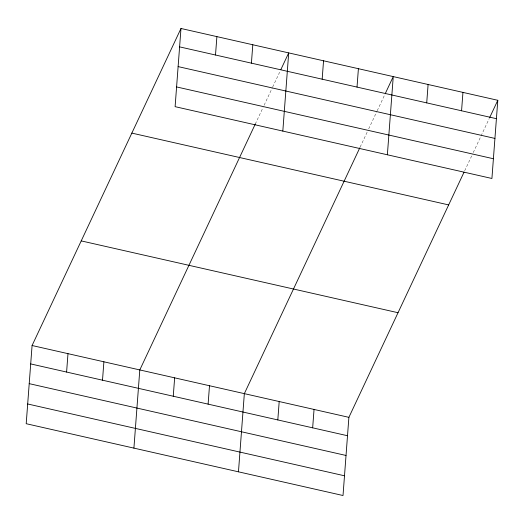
<?xml version="1.0" encoding="UTF-8"?>
<svg xmlns="http://www.w3.org/2000/svg" width="524" height="524" viewBox="0 0 524 524"><rect width="100%" height="100%" fill="white"/><g stroke="black" fill="none" stroke-linecap="round" stroke-linejoin="round"><path stroke-width="0.39" stroke-dasharray="2.62 1.97" d="M255.26 124.096L263.107 107.387M264.135 105.206L272.323 87.77M272.663 87.043L280.17 71.061M360.152 147.074L367.317 131.812M368.68 128.911L376.874 111.468M377.214 110.741L385.061 94.032M464.696 170.772L472.55 154.063M473.231 152.608L489.272 118.457"/><path stroke-width="0.79" d="M180.983 28.479L175.108 106.66L491.918 178.481L497.8 100.294L180.983 28.479L32.082 345.519L26.2 423.706L343.017 495.521L348.892 417.34L464.015 172.226M66.6 372.053L67.982 353.661M102.508 380.195L103.89 361.802M133.915 448.125L139.797 369.937L255.26 124.096M173.261 396.229L174.643 377.837M215.508 55.007L216.89 36.614M208.113 404.135L209.495 385.743M251.415 63.149L252.797 44.756M238.466 471.823L244.341 393.642L359.811 147.801M282.822 131.079L288.704 52.898L280.851 69.607M277.812 419.934L279.194 401.541M322.168 79.19L323.55 60.797M312.658 427.833L314.046 409.441M357.021 87.089L358.403 68.696M387.374 154.777L393.249 76.596L385.402 93.305M426.719 102.887L428.101 84.495M461.565 110.787L462.947 92.394M489.613 117.73L497.8 100.294M179.601 46.872L496.418 118.686M178.121 66.6L494.931 138.421M176.588 86.932L493.405 158.746M131.845 133.103L448.662 204.917M81.22 240.896L398.03 312.717M32.082 345.519L348.892 417.34M30.693 363.918L347.51 435.732M29.213 383.647L346.023 455.461M27.68 403.978L344.497 475.792"/></g></svg>
